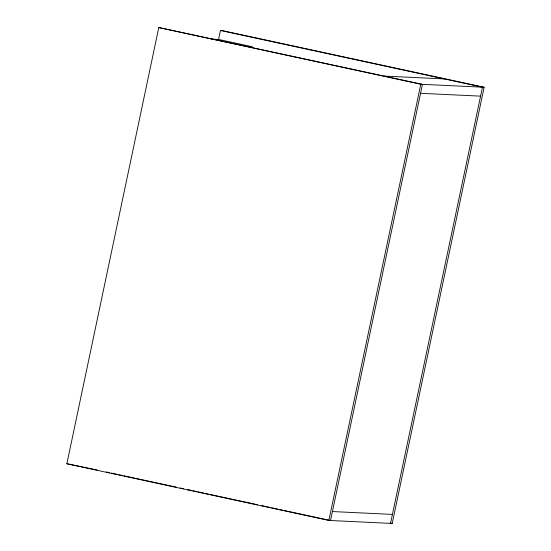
<?xml version="1.0" encoding="UTF-8"?>
<svg xmlns="http://www.w3.org/2000/svg" width="551" height="551" viewBox="0 0 551 551"><rect width="100%" height="100%" fill="white"/><g stroke="black" fill="none" stroke-linecap="round" stroke-linejoin="round"><path stroke-width="0.83" d="M218.513 39.741L220.469 30.477L222.143 30.56L484.136 87.258L392.216 523.45L328.857 520.44L66.864 463.742L158.784 27.55L422.452 84.331L330.531 520.523L284.35 510.529M328.857 520.44L420.778 84.255L484.136 87.258M390.542 523.367L482.462 87.182L220.469 30.477M211.722 39.121L218.575 39.445L252.399 46.766L244.685 46.401M384.343 76.086L444.354 78.931M420.565 93.298L480.575 96.149M66.864 463.742L97.086 469.996M332.425 511.555L392.429 514.407M158.784 27.55L420.778 84.255M390.535 523.085L392.216 523.45M106.329 472L109.683 472.724M111.364 473.089L117.246 474.363M118.92 474.721L122.281 475.451M123.961 475.816L134.878 478.178M136.558 478.537L176.024 487.084M180.225 487.993L183.579 488.716M187.781 489.625L191.142 490.356M192.816 490.714L196.177 491.444M197.857 491.809L203.732 493.076M205.413 493.441L208.774 494.171M210.454 494.529L257.475 504.709M261.677 505.618L265.038 506.348M266.712 506.706L270.073 507.437M271.753 507.802L277.628 509.069M279.309 509.434L282.67 510.164"/></g></svg>
